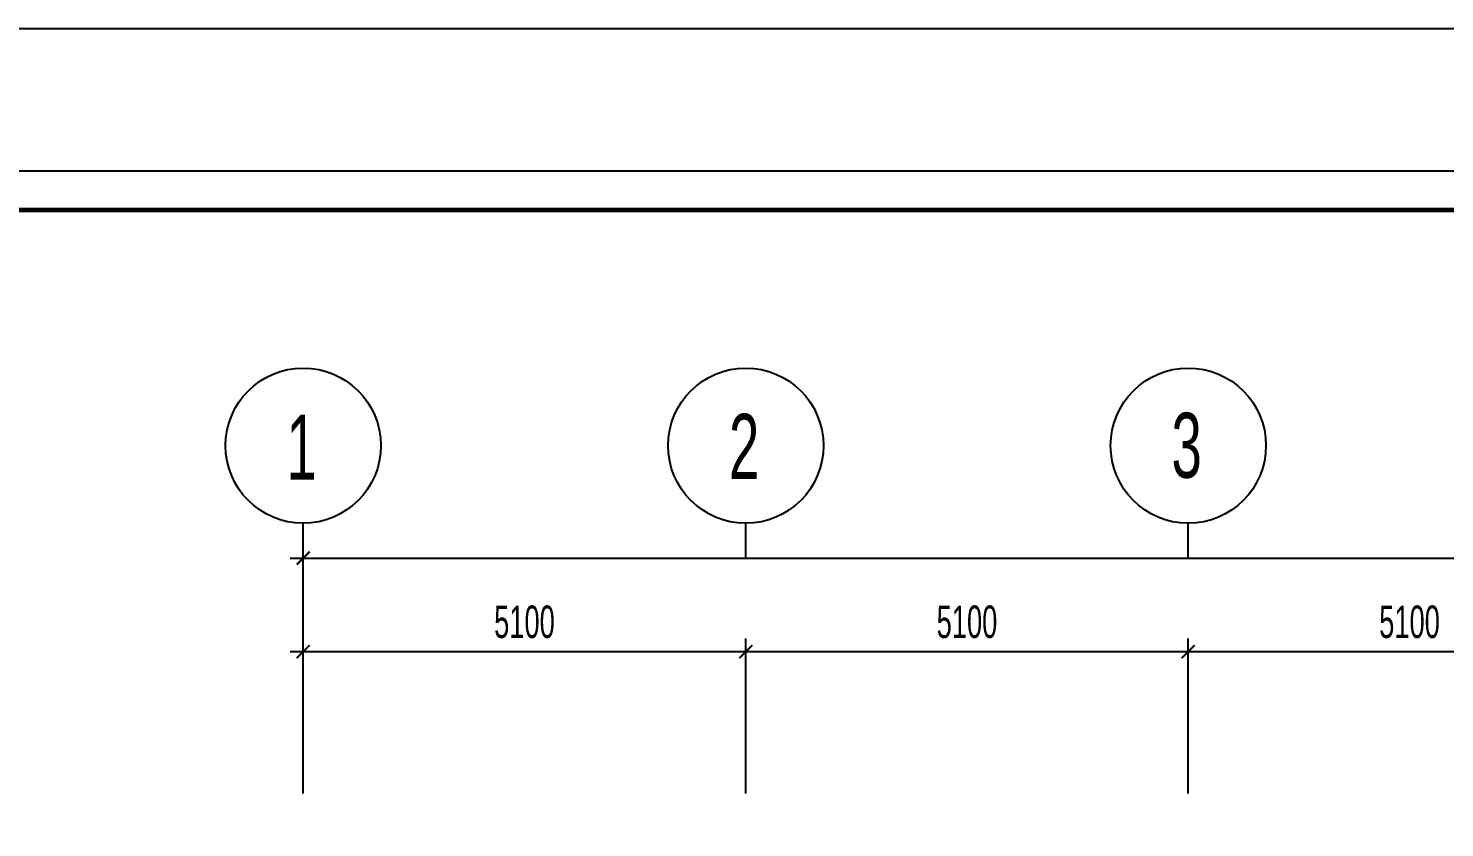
# Model space of a CAD drawing. Header units: millimetres. Extents: x 71 to 1994474, y -338610 to 1053.
# Drawn here: x 1886920 to 1903243, y -258834 to -249616 of the extents above; entities that cross this region are included whole.
import ezdxf

# ---------------------------------------------------------------- set-up
doc = ezdxf.new("R2010")
doc.units = ezdxf.units.MM
doc.header["$LTSCALE"] = 1000
doc.header["$MEASUREMENT"] = 0
doc.header["$PDMODE"] = 3
doc.layers.get('0').update_dxf_attribs({"linetype": 'CONTINUOUS'})
doc.layers.get('Defpoints').update_dxf_attribs({"linetype": 'CONTINUOUS'})
for name, color, linetype in [('CDC-KHUNGTEN', 7, 'CONTINUOUS'), ('CDC.02.DIM', 1, 'CONTINUOUS'), ('CDC.06.TEXT', 2, 'CONTINUOUS'), ('KCS_CHI', 1, 'CONTINUOUS')]:
    doc.layers.add(name, color=color, linetype=linetype)
doc.layers.add('Hatch1', color=250, linetype='CONTINUOUS', lineweight=5)
doc.styles.add('ARIAL', font='arial.ttf', dxfattribs={"width": 0.6})
doc.dimstyles.new('150', dxfattribs={"dimscale": 150, "dimtxt": 2.5, "dimasz": 1, "dimexe": 1, "dimexo": 0, "dimgap": 1, "dimtad": 1, "dimdec": 0, "dimdsep": 46, "dimtxsty": 'ARIAL', "dimblk": 'ARCHTICK', "dimcen": 1, "dimdle": 1, "dimclrd": 1, "dimclre": 1, "dimclrt": 2, "dimadec": 0, "dimazin": 0, "dimtfac": 0.00072, "dimtdec": 0, "dimtix": 1, "dimtmove": 2, "dimatfit": 3, "dimldrblk": 'ARCHTICK', "dimfxl": 1, "dimtolj": 1, "dimarcsym": 0})

# ---------------------------------------------------------------- blocks, each defined once
blk = doc.blocks.new('_ARCHTICK')
at = {"color": 0, "linetype": 'ByBlock', "const_width": 0.15}
blk.add_lwpolyline([(-0.5, -0.5), (0.5, 0.5)], dxfattribs=at)
blk = doc.blocks.new('*D269')
at = {"layer": 'CDC.02.DIM', "color": 1, "lineweight": -2, "transparency": 16777216}
for p, q in [((1890088, -258441), (1890088, -256654)), ((1895188, -258441), (1895188, -256654)), ((1889938, -256804), (1895338, -256804))]:
    blk.add_line(p, q, dxfattribs=at)
at = {"layer": 'Defpoints', "color": 0, "transparency": 16777216}
for p in [(1895188, -256804), (1890088, -258441), (1895188, -258441)]:
    blk.add_point(p, dxfattribs=at)
at = {"layer": 'CDC.02.DIM', "color": 1, "lineweight": -2, "transparency": 16777216, "xscale": 150, "yscale": 150, "zscale": 150, "rotation": 180}
blk.add_blockref('_ARCHTICK', (1890088, -256804), dxfattribs=at)
at = {"layer": 'CDC.02.DIM', "color": 1, "lineweight": -2, "transparency": 16777216, "xscale": 150, "yscale": 150, "zscale": 150}
blk.add_blockref('_ARCHTICK', (1895188, -256804), dxfattribs=at)
at = {"layer": 'CDC.02.DIM', "color": 2, "transparency": 16777216, "insert": (1892638, -256462), "char_height": 375, "attachment_point": 5, "style": 'ARIAL'}
blk.add_mtext('\\A1;5100', dxfattribs=at)
blk = doc.blocks.new('*D270')
at = {"layer": 'CDC.02.DIM', "color": 1, "lineweight": -2, "transparency": 16777216}
for p, q in [((1895188, -258441), (1895188, -256654)), ((1900288, -258441), (1900288, -256654)), ((1895038, -256804), (1900438, -256804))]:
    blk.add_line(p, q, dxfattribs=at)
at = {"layer": 'Defpoints', "color": 0, "transparency": 16777216}
for p in [(1900288, -256804), (1895188, -258441), (1900288, -258441)]:
    blk.add_point(p, dxfattribs=at)
at = {"layer": 'CDC.02.DIM', "color": 1, "lineweight": -2, "transparency": 16777216, "xscale": 150, "yscale": 150, "zscale": 150, "rotation": 180}
blk.add_blockref('_ARCHTICK', (1895188, -256804), dxfattribs=at)
at = {"layer": 'CDC.02.DIM', "color": 1, "lineweight": -2, "transparency": 16777216, "xscale": 150, "yscale": 150, "zscale": 150}
blk.add_blockref('_ARCHTICK', (1900288, -256804), dxfattribs=at)
at = {"layer": 'CDC.02.DIM', "color": 2, "transparency": 16777216, "insert": (1897738, -256462), "char_height": 375, "attachment_point": 5, "style": 'ARIAL'}
blk.add_mtext('\\A1;5100', dxfattribs=at)
blk = doc.blocks.new('*D271')
at = {"layer": 'CDC.02.DIM', "color": 1, "lineweight": -2, "transparency": 16777216}
for p, q in [((1890088, -258441), (1890088, -255575)), ((1937468, -258441), (1937468, -255575)), ((1889938, -255725), (1937618, -255725))]:
    blk.add_line(p, q, dxfattribs=at)
at = {"layer": 'Defpoints', "color": 0, "transparency": 16777216}
for p in [(1937468, -255725), (1890088, -258441), (1937468, -258441)]:
    blk.add_point(p, dxfattribs=at)
at = {"layer": 'CDC.02.DIM', "color": 1, "lineweight": -2, "transparency": 16777216, "xscale": 150, "yscale": 150, "zscale": 150, "rotation": 180}
blk.add_blockref('_ARCHTICK', (1890088, -255725), dxfattribs=at)
at = {"layer": 'CDC.02.DIM', "color": 1, "lineweight": -2, "transparency": 16777216, "xscale": 150, "yscale": 150, "zscale": 150}
blk.add_blockref('_ARCHTICK', (1937468, -255725), dxfattribs=at)
at = {"layer": 'CDC.02.DIM', "color": 2, "transparency": 16777216, "insert": (1913778, -255384), "char_height": 375, "attachment_point": 5, "style": 'ARIAL'}
blk.add_mtext('\\A1;47380', dxfattribs=at)
blk = doc.blocks.new('*D272')
at = {"layer": 'CDC.02.DIM', "color": 1, "lineweight": -2, "transparency": 16777216}
for p, q in [((1900288, -258441), (1900288, -256654)), ((1905388, -258441), (1905388, -256654)), ((1900138, -256804), (1905538, -256804))]:
    blk.add_line(p, q, dxfattribs=at)
at = {"layer": 'Defpoints', "color": 0, "transparency": 16777216}
for p in [(1905388, -256804), (1900288, -258441), (1905388, -258441)]:
    blk.add_point(p, dxfattribs=at)
at = {"layer": 'CDC.02.DIM', "color": 1, "lineweight": -2, "transparency": 16777216, "xscale": 150, "yscale": 150, "zscale": 150, "rotation": 180}
blk.add_blockref('_ARCHTICK', (1900288, -256804), dxfattribs=at)
at = {"layer": 'CDC.02.DIM', "color": 1, "lineweight": -2, "transparency": 16777216, "xscale": 150, "yscale": 150, "zscale": 150}
blk.add_blockref('_ARCHTICK', (1905388, -256804), dxfattribs=at)
at = {"layer": 'CDC.02.DIM', "color": 2, "transparency": 16777216, "insert": (1902838, -256462), "char_height": 375, "attachment_point": 5, "style": 'ARIAL'}
blk.add_mtext('\\A1;5100', dxfattribs=at)
blk = doc.blocks.new('Khung tên chuẩn')
at = {"layer": 'CDC-KHUNGTEN', "color": 8}
blk.add_lwpolyline([(30850, -246609), (38754, -246609), (38754, -189409), (-41246, -189409), (-41246, -246609), (30850, -246609)], dxfattribs=at)
at = {"layer": 'CDC-KHUNGTEN', "color": 255, "lineweight": 60}
blk.add_lwpolyline([(30654, -246309), (30654, -189709), (-40946, -189709), (-40946, -246309), (30654, -246309)], close=True, dxfattribs=at)
at = {"layer": 'Defpoints', "color": 1, "ltscale": 0.2}
blk.add_lwpolyline([(-44246, -247709), (-44246, -188309), (39854, -188309), (39854, -247709), (-44246, -247709)], close=True, dxfattribs=at)

msp = doc.modelspace()

# ---------------------------------------------------------------- linework, layer by layer
at = {"layer": 'KCS_CHI'}
for p, q in [((1890088.4, -255725.3), (1890088.4, -255323.2)), ((1895188.4, -255725.3), (1895188.4, -255323.2)), ((1900288.4, -255725.3), (1900288.4, -255323.2))]:
    msp.add_line(p, q, dxfattribs=at)
for centre in [(1890088.4, -254428.4), (1895188.4, -254428.4), (1900288.4, -254428.4)]:
    msp.add_circle(centre, 894.9, dxfattribs=at)

# ---------------------------------------------------------------- block references
at = {"layer": 'Hatch1', "xscale": 1.498216409886394, "yscale": 1.498216409886394, "zscale": 1.498216409886394}
msp.add_blockref('Khung tên chuẩn', (1934763.7, 32510.7), dxfattribs=at)

# ---------------------------------------------------------------- texts
at = {"layer": 'CDC.06.TEXT', "style": 'ARIAL', "width": 0.6}
for s, p in [('1', (1889895, -254822.4)), ('2', (1894995, -254812.2)), ('3', (1900095, -254798.9))]:
    msp.add_text(s, height=750, dxfattribs=at).set_placement(p)

# ---------------------------------------------------------------- dimensions: what is measured, and where the dimension line sits
at = {"layer": 'CDC.02.DIM'}
for base, p1, p2, picture, middle in [((1937468.4, -255725.3), (1890088.4, -258440.9), (1937468.4, -258440.9), '*D271', (1913778.4, -255383.7)), ((1895188.4, -256803.8), (1890088.4, -258440.9), (1895188.4, -258440.9), '*D269', (1892638.4, -256462.4)), ((1900288.4, -256803.8), (1895188.4, -258440.9), (1900288.4, -258440.9), '*D270', (1897738.4, -256462.4)), ((1905388.4, -256803.8), (1900288.4, -258440.9), (1905388.4, -258440.9), '*D272', (1902838.4, -256462.4))]:
    dim = msp.add_linear_dim(base=base, p1=p1, p2=p2, dimstyle='150', dxfattribs=at)
    dim.commit()
    dim.dimension.update_dxf_attribs({"geometry": picture, "text_midpoint": middle})

doc.saveas('drawing.dxf')
